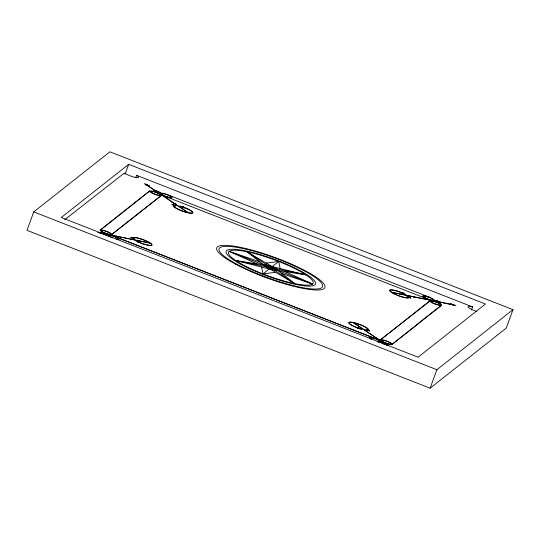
<?xml version="1.0" encoding="UTF-8"?>
<svg xmlns="http://www.w3.org/2000/svg" width="540" height="540" viewBox="0 0 540 540"><rect width="100%" height="100%" fill="white"/><g stroke="black" fill="none" stroke-linecap="round" stroke-linejoin="round"><path stroke-width="0.81" d="M159.044 193.178A3.564 0.682 20.1 0 0 159.921 192.483A3.564 0.682 20.1 0 0 155.264 190.654L154.609 190.553A3.564 0.682 20.1 0 0 156.526 192.409A6.264 1.195 20.1 0 1 161.224 195.541L111.794 234.347A6.264 1.195 20.1 0 0 107.021 231.478A6.264 1.195 20.1 0 0 100.616 229.925L149.641 191.005A6.264 1.195 20.1 0 1 156.526 192.409L158.909 193.144L158.213 192.942A3.422 0.655 20.1 0 1 154.487 191.376A3.422 0.655 20.1 0 1 154.71 190.607M263.912 264.978L235.791 260.537L274.833 270.351A7.513 1.431 20.1 0 0 277.796 270.412L276.689 268.886A7.513 1.431 20.1 0 0 272.16 266.652L266.861 265.032A7.513 1.431 20.1 0 0 263.898 264.971L265.005 266.497A7.513 1.431 20.1 0 0 269.534 268.724L294.766 283.635L277.918 270.459M382.779 342.238L385.162 342.974A6.264 1.195 20.1 0 0 392.047 344.378L416.799 324.844M33.757 211.882L27 230.351L430.117 388.199L506.243 328.118L513 309.65L109.883 151.801L33.757 211.882L436.874 369.731L513 309.65M125.017 174.332L128.682 164.322L485.46 304.034L418.082 357.203L61.303 217.499L128.682 164.322M135.722 177.64L136.573 175.331L472.595 306.909L471.467 309.994M430.117 388.199L436.874 369.731M64.699 219.74L124.43 173.003A8.08 1.539 20.1 0 0 134.764 177.269L136.364 177.579A8.08 1.539 20.1 0 0 136.573 175.331M149.641 191.005L100.136 230.074A6.264 1.195 20.1 0 0 104.834 233.206A6.264 1.195 20.1 0 0 111.719 234.61L161.224 195.541M262.535 274.252L278.721 261.475L280.105 268.569M386.451 344.689L387.086 344.831A3.564 0.682 20.1 0 0 385.162 342.974A6.264 1.195 20.1 0 1 380.464 339.842L429.968 300.773A6.264 1.195 20.1 0 1 436.853 302.177A6.264 1.195 20.1 0 1 441.551 305.309L392.047 344.378M380.464 339.842L429.894 301.037A6.264 1.195 20.1 0 0 434.666 303.905A6.264 1.195 20.1 0 0 441.072 305.451L416.63 324.776M266.105 263.081L278.721 261.475M275.589 272.302L262.966 273.908L261.583 266.814M160.744 195.683L159.901 195.669A6.264 1.195 20.1 0 1 149.87 191.741L149.56 191.302M380.943 339.694L381.787 339.714A6.264 1.195 20.1 0 1 391.817 343.643L392.135 344.081M277.776 270.405L305.903 274.84L272.18 266.639L246.929 251.748L263.776 264.924M391.574 292.248L434.639 301.07M99.097 232.652L101.439 233.132A3.564 0.682 20.1 0 1 102.323 232.436A3.564 0.682 20.1 0 1 106.981 234.266L149.985 243.034L151.099 243.898A10.017 1.91 20.1 0 1 148.48 245.167A10.017 1.91 20.1 0 1 138.105 241.839L140.576 242.419L135.864 240.806L138.517 242.582L137.862 241.866A10.611 2.025 20.1 0 0 151.814 245.403A10.611 2.025 20.1 0 0 143.188 239.652A10.611 2.025 20.1 0 0 132.233 238.113L130.748 237.229L133.029 238.923L134.831 238.613L132.793 238.295A10.017 1.91 20.1 0 1 139.077 238.437A10.017 1.91 20.1 0 1 149.985 243.034M235.791 260.537L265.005 266.497M276.689 268.886L305.903 274.84M391.702 292.349A10.017 1.91 20.1 0 0 402.611 296.946A10.017 1.91 20.1 0 0 408.895 297.081L406.856 296.771L408.659 296.46L410.947 298.154L409.455 297.27A10.611 2.025 20.1 0 1 398.5 295.731A10.611 2.025 20.1 0 1 389.873 289.98A10.611 2.025 20.1 0 1 403.826 293.517L403.171 292.801L405.824 294.57L401.112 292.964L403.583 293.544A10.017 1.91 20.1 0 0 393.208 290.216A10.017 1.91 20.1 0 0 390.596 291.485L391.702 292.349L434.707 301.118A3.564 0.682 20.1 0 0 439.371 302.947A3.564 0.682 20.1 0 0 440.249 302.252L453.546 304.965L452.932 305.451L455.942 305.451L450.272 303.683L453.431 304.918L439.668 301.907A3.564 0.682 20.1 0 0 434.18 300.395A6.264 1.195 20.1 0 1 427.295 298.991L165.145 196.337A6.264 1.195 20.1 0 1 160.447 193.205A6.264 1.195 20.1 0 1 167.333 194.609L429.482 297.263A6.264 1.195 20.1 0 1 434.18 300.395L434.747 301.091L440.053 302.177L439.58 301.894A3.422 0.655 20.1 0 0 435.665 300.476A3.422 0.655 20.1 0 0 434.437 300.848M97.625 232.382L102.114 233.489A3.422 0.655 20.1 0 0 106.029 234.907A3.422 0.655 20.1 0 0 107.251 234.536L101.642 233.206M150.113 243.135L107.048 234.313L107.507 234.988A3.564 0.682 20.1 0 1 103.592 234.191M188.386 212.733L186.185 212.2A10.017 1.91 20.1 0 1 176.04 208.076A10.017 1.91 20.1 0 1 174.569 205.328L175.905 206.327L175.703 205.241L171.808 204.444L174.062 205.099A10.611 2.025 20.1 0 0 180.367 210.31A10.611 2.025 20.1 0 0 193.01 212.888A10.611 2.025 20.1 0 0 182.318 206.779L183.978 207.043L179.861 206.091L184.214 208.008L182.358 206.915A10.017 1.91 20.1 0 1 191.97 211.64A10.017 1.91 20.1 0 1 188.386 212.733L146.185 184.606L149.465 185.888L144.551 183.519L145.564 185.099L146.165 184.626L188.123 212.672M353.308 322.65L355.502 323.183A10.017 1.91 20.1 0 1 365.654 327.308A10.017 1.91 20.1 0 1 367.119 330.055L365.789 329.056L365.985 330.143L369.88 330.939L367.625 330.284A10.611 2.025 20.1 0 0 361.327 325.073A10.611 2.025 20.1 0 0 348.685 322.488A10.611 2.025 20.1 0 0 359.37 328.603L357.71 328.34L361.834 329.292L357.473 327.375L359.33 328.469A10.017 1.91 20.1 0 1 349.724 323.744A10.017 1.91 20.1 0 1 353.308 322.65L387.828 345.654M382.84 342.286L383.474 342.434A3.422 0.655 20.1 0 1 387.2 344.007A3.422 0.655 20.1 0 1 386.978 344.776M472.595 306.909L472.001 306.754A8.08 1.539 20.1 0 0 469.017 307.935L470.198 308.691A8.08 1.539 20.1 0 0 476.861 311.513M257.168 263.912L229.142 251.363L259.814 261.826M281.88 273.557L312.545 284.02A45.083 8.6 20.1 0 0 256.817 254.144A45.083 8.6 20.1 0 0 243.175 264.911A45.083 8.6 20.1 0 0 312.545 284.02L284.519 271.472M166.496 196.83L166.685 196.898A6.264 1.195 20.1 0 0 172.031 197.741A6.264 1.195 20.1 0 0 168.797 195.23L168.615 195.149M429.482 297.263L426.438 296.244A6.264 1.195 20.1 0 0 424.548 297.743L427.295 298.991M171.599 202.25L176.31 204.093M412.627 296.629L414.2 297.243M229.142 251.363L312.545 284.02M108.432 236.263A6.264 1.195 20.1 0 1 108.371 234.833A6.264 1.195 20.1 0 1 114.392 236.392L376.542 339.046A6.264 1.195 20.1 0 1 379.917 342.299M115.891 237.026L375.01 338.486A6.264 1.195 20.1 0 0 369.853 337.547A6.264 1.195 20.1 0 0 371.608 339.518M114.392 236.392L117.146 237.641A6.264 1.195 20.1 0 1 117.767 239.652M246.929 251.748L266.861 265.032M274.833 270.351L294.766 283.635M353.565 322.711L387.909 345.668M155.338 190.708A3.422 0.655 20.1 0 1 159.813 192.463A3.422 0.655 20.1 0 1 158.969 193.124M102.755 233.84A3.564 0.682 20.1 0 1 102.026 233.476M109.404 236.459A5.009 0.959 20.1 0 1 110.646 235.487A5.009 0.959 20.1 0 1 117.194 238.052A5.009 0.959 20.1 0 1 115.958 239.024M112.428 237.944A5.009 0.959 20.1 0 1 110.228 236.945M386.431 344.729A3.564 0.682 20.1 0 1 381.767 342.9A3.564 0.682 20.1 0 1 382.644 342.205M378.769 342.124A6.264 1.195 20.1 0 1 377.399 341.786M371.554 339.113A5.009 0.959 20.1 0 1 373.14 338.209A5.009 0.959 20.1 0 1 379.748 340.997A5.009 0.959 20.1 0 1 377.008 341.415M386.357 344.675A3.422 0.655 20.1 0 1 381.875 342.92A3.422 0.655 20.1 0 1 382.725 342.259M106.873 234.239L101.554 233.152A3.422 0.655 20.1 0 1 102.397 232.49A3.422 0.655 20.1 0 1 106.873 234.239M440.14 302.231L434.815 301.144A3.422 0.655 20.1 0 0 439.29 302.893A3.422 0.655 20.1 0 0 440.14 302.231M241.637 264.755A47.588 9.079 20.1 0 0 314.861 284.931A47.588 9.079 20.1 0 0 256.034 253.388A47.588 9.079 20.1 0 0 241.637 264.755M267.773 267.381A5.009 0.959 20.1 0 0 275.481 269.507A5.009 0.959 20.1 0 0 269.285 266.186A5.009 0.959 20.1 0 0 267.773 267.381M163.168 195.169A5.009 0.959 20.1 0 0 170.876 197.289A5.009 0.959 20.1 0 0 164.68 193.968A5.009 0.959 20.1 0 0 163.168 195.169M152.361 192.962A5.009 0.959 20.1 0 0 160.07 195.089A5.009 0.959 20.1 0 0 153.873 191.768A5.009 0.959 20.1 0 0 152.361 192.962M235.487 264.134A57.605 10.989 20.1 0 0 324.128 288.556A57.605 10.989 20.1 0 0 252.916 250.378A57.605 10.989 20.1 0 0 235.487 264.134M237.026 264.29A55.1 10.517 20.1 0 0 321.813 287.651A55.1 10.517 20.1 0 0 253.699 251.134A55.1 10.517 20.1 0 0 237.026 264.29M102.856 232.031A5.009 0.959 20.1 0 0 110.565 234.157A5.009 0.959 20.1 0 0 104.369 230.837A5.009 0.959 20.1 0 0 102.856 232.031M383.177 341.8A5.009 0.959 20.1 0 0 390.886 343.926A5.009 0.959 20.1 0 0 384.696 340.605A5.009 0.959 20.1 0 0 383.177 341.8M432.689 302.731A5.009 0.959 20.1 0 0 440.397 304.857A5.009 0.959 20.1 0 0 434.201 301.536A5.009 0.959 20.1 0 0 432.689 302.731M425.311 297.817A5.009 0.959 20.1 0 0 433.019 299.943A5.009 0.959 20.1 0 0 426.83 296.622A5.009 0.959 20.1 0 0 425.311 297.817"/></g></svg>
